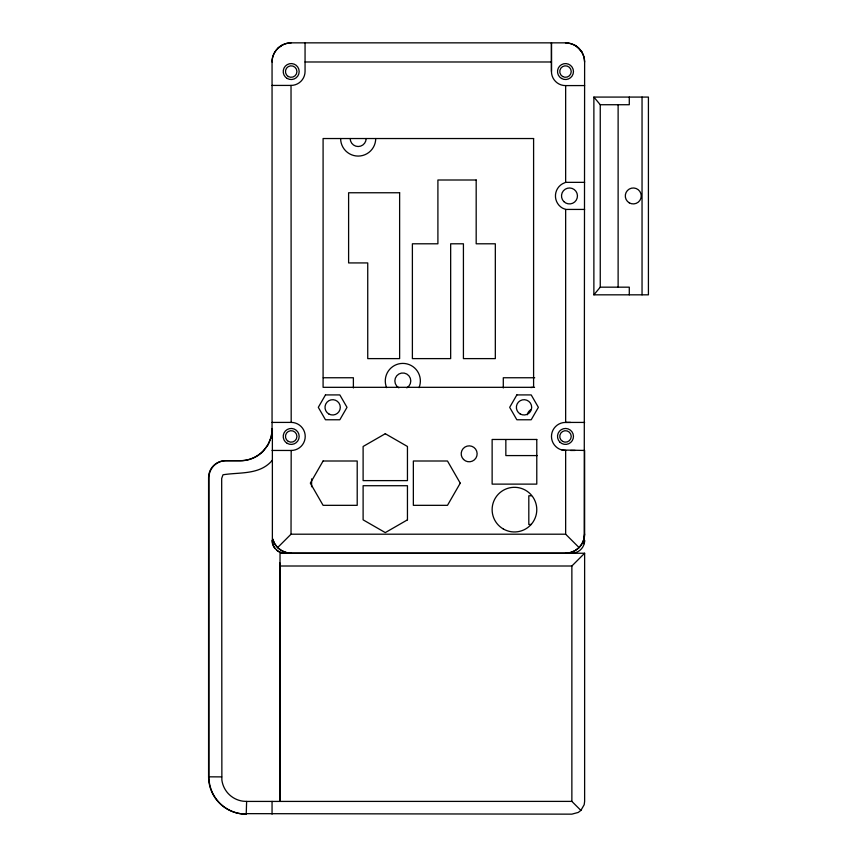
<?xml version="1.0" encoding="UTF-8"?>
<svg xmlns="http://www.w3.org/2000/svg" width="857" height="857" viewBox="0 0 857 857"><rect width="100%" height="100%" fill="white"/><g stroke="black" fill="none" stroke-linecap="round" stroke-linejoin="round"><path stroke-width="1.29" d="M280.025 801.391L280.025 553.247L584.624 553.247L584.624 801.391L584.195 804.691L580.896 810.411L571.865 801.391L246.634 801.424L246.216 814.15A37.322 37.322 0 0 1 208.904 776.828L208.926 477.649A16.904 16.904 0 0 1 225.83 460.745L240.474 460.745A31.891 31.891 0 0 0 263.035 451.403L268.102 444.804L271.283 437.113L272.065 431.21M246.634 801.424L243.013 801.188A24.564 24.564 0 0 1 221.867 780.041L221.684 478.485L222.981 474.799C239.467 472.025 259.521 475.207 272.13 460.509L272.376 460.188M562.021 450.021L584.624 450.45L584.624 534.04L583.981 538.989L582.074 543.606L579.075 547.58L565.652 534.2L565.652 450.45A14.012 14.012 0 0 1 551.479 436.609A14.012 14.012 0 0 1 565.331 422.426L570.569 422.426M584.624 182.348L565.652 182.348L562.46 183.794A14.033 14.033 0 0 0 562.46 208.101L565.652 209.429L565.652 422.426M575.058 45.41C577.564 45.614 587.602 59.754 579.021 48.506C575.379 44.982 570.548 43 565.491 42.85L291.187 42.85C280.903 42.85 271.937 51.72 272.055 61.983L272.055 438.013M580.896 810.411L578.25 812.436L571.865 814.15L245.916 813.647M551.479 71.388L551.458 42.85L551.458 71.559A14.033 14.033 0 0 0 565.491 85.593L584.624 85.571M593.88 294.829L600.254 287.17L600.254 104.725L593.88 97.077L648.417 97.077L648.417 294.829L593.88 294.829L593.88 97.077M277.614 547.591L281.632 550.59L286.249 552.508L291.187 553.183A19.133 19.133 0 0 1 272.708 538.989L274.615 543.595L277.614 547.591L291.026 534.2L565.652 534.2M279.703 566.006L571.865 566.006L584.624 553.247M277.657 48.506L281.621 45.41M579.075 547.58L575.058 550.601L570.441 552.508L565.491 553.183A19.133 19.133 0 0 0 584.624 534.04M272.055 450.45L291.187 450.471A14.033 14.033 0 0 0 305.221 436.438A14.033 14.033 0 0 0 291.187 422.405L272.055 422.426M291.187 422.405L291.026 85.421A14.033 14.033 0 0 0 305.06 71.388L305.06 42.85M570.569 450.471L575.143 450.45M305.06 61.983L551.479 61.983M272.055 85.421L291.026 85.421M600.254 104.725L629.284 104.725L629.284 97.077M565.652 209.429L584.624 209.429M600.254 287.17L629.284 287.17L629.284 294.829M323.293 377.755L353.384 377.755L353.384 387.964M534.704 377.755L503.295 377.755L503.295 387.964M565.331 422.426L584.624 422.426M537.296 455.581L505.844 455.581L505.844 439.759M531.361 495.764L528.812 495.764L528.812 524.473L531.361 524.473M221.663 776.892L208.904 776.828M291.187 450.471L291.026 534.2M582.064 52.416L583.981 57.033L584.624 61.983L584.195 543.681L584.624 540.424A12.759 12.759 0 0 1 571.865 553.183L284.813 553.183A12.759 12.759 0 0 1 276.607 550.194M642.043 97.077L642.043 294.829M618.122 104.725L618.122 287.17M571.865 566.006L571.865 801.391M565.652 85.571L565.652 182.348M311.605 478.881L311.605 486.765M279.703 562.706L279.703 801.391M272.376 428.854L272.376 540.488A12.759 12.759 0 0 0 285.135 553.247M272.055 801.391L272.055 814.15M245.895 814.086A37.322 37.322 0 0 1 208.583 776.763L208.583 477.585A16.904 16.904 0 0 1 225.487 460.68L240.153 460.68A31.891 31.891 0 0 0 272.055 428.789M272.055 61.983A19.133 19.133 0 0 1 291.187 42.85M565.491 42.85A19.133 19.133 0 0 1 584.624 61.983M366.143 138.534A7.97 7.97 0 0 1 358.172 146.515A7.97 7.97 0 0 1 350.192 138.534M398.837 387.846A7.97 7.97 0 0 1 396.716 375.816A7.97 7.97 0 0 1 408.928 375.816A7.97 7.97 0 0 1 406.807 387.846M375.709 138.534A17.547 17.547 0 0 1 358.172 156.081A17.547 17.547 0 0 1 340.625 138.534M386.614 387.653A17.547 17.547 0 0 1 402.822 363.4A17.547 17.547 0 0 1 419.03 387.653M530.804 387.568A28.71 28.71 0 0 1 534.554 387.321M275.043 548.619A12.759 12.759 0 0 1 272.055 540.424M527.323 414.767A7.338 7.338 0 0 1 530.879 409.678M323.089 461.002L310.33 483.166L323.089 505.33L357.208 505.33L357.208 461.002L323.089 461.002M460.241 483.166L447.483 505.33L413.353 505.33L413.353 461.002L447.483 461.002L460.241 483.166M325.478 394.916L318.301 407.343L325.478 419.769L339.833 419.769L347.01 407.343L339.833 394.916L325.478 394.916M516.846 394.916L509.679 407.343L516.846 419.769L531.201 419.769L538.378 407.343L531.201 394.916L516.846 394.916M385.286 433.728L363.111 446.486L363.111 480.616L407.45 480.616L407.45 446.486L385.286 433.728M407.45 519.845L385.286 532.604L363.111 519.845L363.111 485.715L407.45 485.715L407.45 519.845M533.6 138.534L323.089 138.534L323.089 387.321L533.6 387.321L533.6 138.534M476.181 180.002L437.906 180.002L437.906 243.795L412.388 243.795L412.388 358.612L450.664 358.612L450.664 243.795L463.423 243.795L463.423 358.612L495.325 358.612L495.325 243.795L476.181 243.795L476.181 180.002M399.63 192.761L348.606 192.761L348.606 262.928L367.739 262.928L367.739 358.612L399.63 358.612L399.63 192.761M536.782 439.47L492.132 439.47L492.132 484.119L536.782 484.119L536.782 439.47M561.506 78.458A7.97 7.97 0 0 0 573.462 71.559A7.97 7.97 0 0 0 561.506 64.65A7.97 7.97 0 0 0 561.506 78.458M287.202 78.458A7.97 7.97 0 0 0 299.168 71.559A7.97 7.97 0 0 0 287.202 64.65A7.97 7.97 0 0 0 287.202 78.458M328.831 413.974A7.659 7.659 0 0 0 340.304 407.343A7.659 7.659 0 0 0 328.831 400.712A7.659 7.659 0 0 0 328.831 413.974M520.199 413.974A7.659 7.659 0 0 0 531.683 407.343A7.659 7.659 0 0 0 520.199 400.712A7.659 7.659 0 0 0 520.199 413.974M287.202 443.348A7.97 7.97 0 0 0 299.168 436.438A7.97 7.97 0 0 0 287.202 429.539A7.97 7.97 0 0 0 287.202 443.348M559.857 442.083A7.97 7.97 0 0 0 573.194 438.505A7.97 7.97 0 0 0 563.424 428.736A7.97 7.97 0 0 0 559.857 442.083M463.53 459.459A7.97 7.97 0 0 0 476.867 455.881A7.97 7.97 0 0 0 467.097 446.122A7.97 7.97 0 0 0 463.53 459.459M503.295 528.973A22.325 22.325 0 0 0 536.782 509.636A22.325 22.325 0 0 0 503.295 490.3A22.325 22.325 0 0 0 503.295 528.973M563.842 201.588A7.97 7.97 0 0 0 577.179 198.01A7.97 7.97 0 0 0 567.409 188.251A7.97 7.97 0 0 0 563.842 201.588M562.621 76.53A5.742 5.742 0 0 0 571.233 71.559A5.742 5.742 0 0 0 562.621 66.589A5.742 5.742 0 0 0 562.621 76.53M288.316 76.53A5.742 5.742 0 0 0 296.929 71.559A5.742 5.742 0 0 0 288.316 66.589A5.742 5.742 0 0 0 288.316 76.53M562.621 441.409A5.742 5.742 0 0 0 571.233 436.438A5.742 5.742 0 0 0 562.621 431.467A5.742 5.742 0 0 0 562.621 441.409M288.316 441.409A5.742 5.742 0 0 0 296.929 436.438A5.742 5.742 0 0 0 288.316 431.467A5.742 5.742 0 0 0 288.316 441.409M629.284 202.852A7.97 7.97 0 0 0 641.24 195.953A7.97 7.97 0 0 0 629.284 189.043A7.97 7.97 0 0 0 629.284 202.852"/></g></svg>
